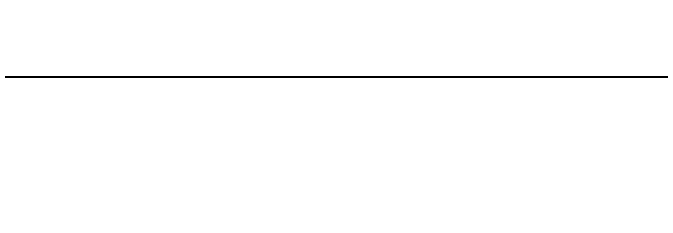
# Model space of a CAD drawing. Header units: metres. Extents: x 0 to 298, y 0 to 162.
# Drawn here: x 197.408 to 197.928, y 106.462 to 106.628 of the extents above; entities that cross this region are included whole.
import ezdxf

# ---------------------------------------------------------------- set-up
doc = ezdxf.new("R2010")
doc.units = ezdxf.units.M
doc.header["$MEASUREMENT"] = 0
doc.layers.add('BLK_1_FLR_0_STAIR_1_LANDING_1', color=4, linetype='Continuous', lineweight=30)
doc.styles.add('arial', font='arial.ttf')
doc.dimstyles.new('OPEN SPACE', dxfattribs={"dimtxt": 0.3, "dimasz": 0.23, "dimexe": 0.1875, "dimexo": 0.0625, "dimgap": 0.09, "dimtad": 3, "dimzin": 0, "dimdsep": 46, "dimtxsty": 'arial', "dimblk": 'OBLIQUE', "dimcen": 0.09, "dimse1": 1, "dimse2": 1, "dimclrd": 6, "dimclre": 6, "dimclrt": 7, "dimadec": 0, "dimazin": 0, "dimtfac": 0.5, "dimtix": 1, "dimtmove": 0, "dimatfit": 3, "dimfxl": 0, "dimtolj": 1, "dimtzin": 0, "dimarcsym": 0})

# ---------------------------------------------------------------- blocks, each defined once
blk = doc.blocks.new('_Oblique')
at = {"color": 0, "linetype": 'ByBlock', "lineweight": -2}
blk.add_line((-0.5, -0.5), (0.5, 0.5), dxfattribs=at)
blk = doc.blocks.new('*D323')
at = {"layer": 'BLK_1_FLR_0_STAIR_1_LANDING_1', "color": 1, "lineweight": -2}
blk.add_line((199.98224, 106.57685), (195.88203, 106.57685), dxfattribs=at)
at = {"layer": 'Defpoints', "color": 0, "lineweight": 35}
for p in [(195.88203, 106.8172), (199.98224, 106.8172), (195.88203, 106.57685)]:
    blk.add_point(p, dxfattribs=at)
at = {"layer": 'BLK_1_FLR_0_STAIR_1_LANDING_1', "color": 1, "lineweight": -2, "xscale": 0.23, "yscale": 0.23, "zscale": 0.23, "rotation": 180}
blk.add_blockref('_Oblique', (195.88203, 106.57685), dxfattribs=at)
at = {"layer": 'BLK_1_FLR_0_STAIR_1_LANDING_1', "color": 1, "lineweight": -2, "xscale": 0.23, "yscale": 0.23, "zscale": 0.23}
blk.add_blockref('_Oblique', (199.98224, 106.57685), dxfattribs=at)
at = {"layer": 'BLK_1_FLR_0_STAIR_1_LANDING_1', "color": 1, "insert": (197.93213, 106.82002), "char_height": 0.3, "attachment_point": 5, "style": 'arial'}
blk.add_mtext('\\A1;4.10', dxfattribs=at)

msp = doc.modelspace()

# ---------------------------------------------------------------- dimensions: what is measured, and where the dimension line sits
at = {"layer": 'BLK_1_FLR_0_STAIR_1_LANDING_1', "color": 1}
dim = msp.add_linear_dim(base=(195.88203, 106.57685), p1=(199.98224, 106.8172), p2=(195.88203, 106.8172), dimstyle='OPEN SPACE', override={"dimpost": '\\X', "dimclrd": 1, "dimclrt": 1}, dxfattribs=at)
dim.commit()
dim.dimension.update_dxf_attribs({"geometry": '*D323', "text_midpoint": (197.93213, 106.82002)})

doc.saveas('drawing.dxf')
